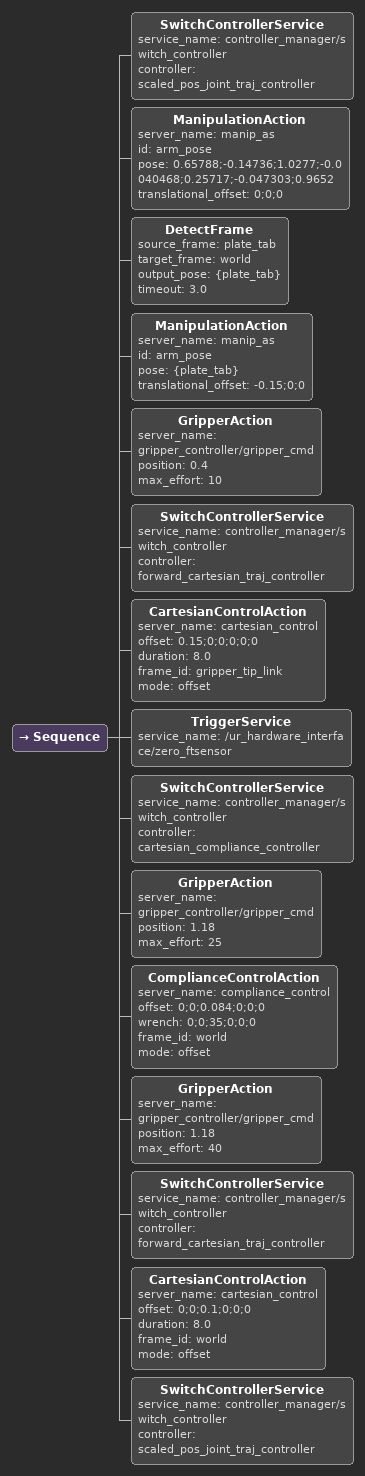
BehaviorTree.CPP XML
<Sequence>

    <SwitchControllerService service_name="controller_manager/switch_controller" controller="scaled_pos_joint_traj_controller"/>

    <ManipulationAction server_name="manip_as" id="arm_pose" pose="0.65788;-0.14736;1.0277;-0.0040468;0.25717;-0.047303;0.9652" translational_offset="0;0;0"/>

    <DetectFrame source_frame="plate_tab" target_frame="world" output_pose="{plate_tab}" timeout="3.0"/>

    <ManipulationAction server_name="manip_as" id="arm_pose" pose="{plate_tab}" translational_offset="-0.15;0;0"/>

    <GripperAction server_name="gripper_controller/gripper_cmd" position="0.4" max_effort="10"/>

    <SwitchControllerService service_name="controller_manager/switch_controller" controller="forward_cartesian_traj_controller"/>

    <CartesianControlAction server_name="cartesian_control" offset="0.15;0;0;0;0;0" duration="8.0" frame_id="gripper_tip_link" mode="offset"/>

    <TriggerService service_name="/ur_hardware_interface/zero_ftsensor"/>

    <SwitchControllerService service_name="controller_manager/switch_controller" controller="cartesian_compliance_controller"/>

    <GripperAction server_name="gripper_controller/gripper_cmd" position="1.18" max_effort="25"/>

    <ComplianceControlAction server_name="compliance_control" offset="0;0;0.084;0;0;0" wrench="0;0;35;0;0;0" frame_id="world" mode="offset"/>

    <GripperAction server_name="gripper_controller/gripper_cmd" position="1.18" max_effort="40"/>

    <SwitchControllerService service_name="controller_manager/switch_controller" controller="forward_cartesian_traj_controller"/>

    <CartesianControlAction server_name="cartesian_control" offset="0;0;0.1;0;0;0" duration="8.0" frame_id="world" mode="offset"/>

    <SwitchControllerService service_name="controller_manager/switch_controller" controller="scaled_pos_joint_traj_controller"/>

</Sequence>
